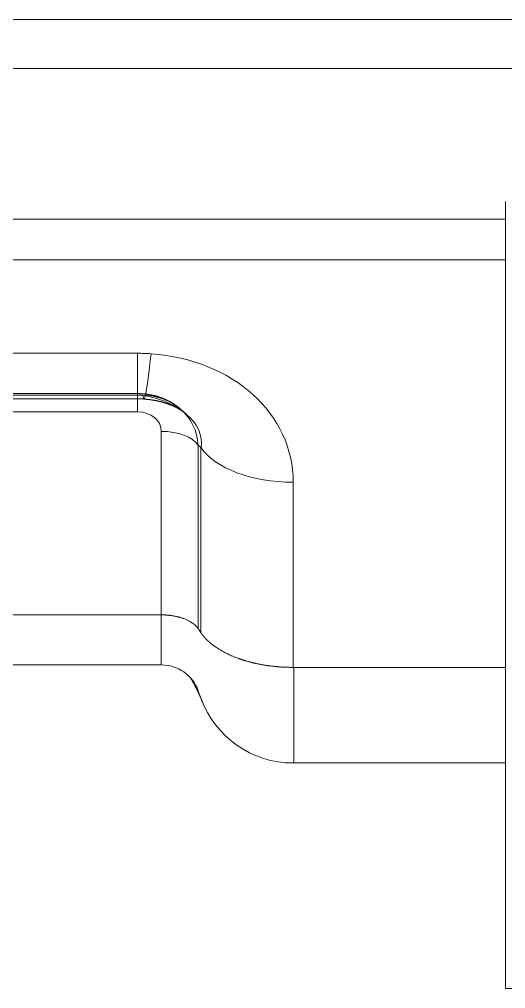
# Model space of a CAD drawing. Header units: millimetres. Extents: x 117382 to 126876, y -1151 to 1280.
# Drawn here: x 125448.31 to 125458.22, y 748.98 to 768.75 of the extents above; entities that cross this region are included whole.
import ezdxf

# ---------------------------------------------------------------- set-up
doc = ezdxf.new("R2010")
doc.units = ezdxf.units.MM
doc.linetypes.add('DASHED', pattern=[0])
doc.layers.add('DIE_P', color=2, linetype='Continuous')
doc.layers.add('TEXT', color=4, linetype='Continuous')

# ---------------------------------------------------------------- blocks, each defined once
blk = doc.blocks.new('*u7589')
at = {"layer": 'DIE_P', "color": 155, "linetype": 'Continuous', "lineweight": 13}
for p, q in [((20.155, 13.06), (-64.026, 13.06)), ((-34.121, 8.988), (-64.735, 8.988)), ((-64.735, 8.156), (-34.121, 8.156)), ((-50.267, 6.254), (-41.622, 6.254)), ((-41.622, 5.431), (-41.622, 6.254)), ((-41.622, 5.06), (-41.622, 5.431)), ((-41.622, 5.06), (-50.267, 5.06)), ((-41.137, 0.921), (-41.137, 4.662)), ((-40.328, 4.331), (-40.385, 4.38)), ((-40.385, 4.38), (-40.385, 0.639)), ((-40.328, 0.554), (-40.328, 4.331)), ((-38.448, 3.626), (-38.448, -0.151)), ((-50.316, 0.921), (-41.137, 0.921)), ((-38.437, -0.151), (-34.121, -0.151))]:
    blk.add_line(p, q, dxfattribs=at)
at = {"layer": 'DIE_P', "color": 11, "linetype": 'Continuous', "lineweight": 13}
blk.add_line((20.093, 13.062), (-63.971, 13.062), dxfattribs=at)
at = {"layer": 'DIE_P', "color": 155, "linetype": 'DASHED', "lineweight": 13}
for p, q in [((-61.735, 12.062), (17.85, 12.062)), ((-41.622, 5.401), (-50.267, 5.401)), ((-41.622, 5.401), (-41.622, 5.431)), ((-40.752, 5.121), (-40.756, 5.125))]:
    blk.add_line(p, q, dxfattribs=at)
at = {"layer": 'DIE_P', "color": 2, "linetype": 'Continuous', "lineweight": 13}
for p, q in [((-34.121, 8.988), (-34.121, 9.348)), ((-34.121, 8.988), (-34.121, 8.156)), ((-34.121, 8.156), (-34.121, -0.151)), ((-41.622, 5.431), (-50.267, 5.431)), ((-40.627, 5.015), (-40.752, 5.121)), ((-49.939, -0.1), (-41.137, -0.1)), ((-34.121, -2.1), (-34.121, -0.151)), ((-40.328, -0.784), (-40.385, -0.627)), ((-38.448, -2.1), (-34.121, -2.1))]:
    blk.add_line(p, q, dxfattribs=at)
at = {"layer": 'DIE_P', "color": 2, "linetype": 'DASHED', "lineweight": 13}
blk.add_line((-50.267, 5.326), (-41.622, 5.326), dxfattribs=at)
at = {"layer": 'DIE_P', "color": 31, "linetype": 'Continuous', "lineweight": 13}
for p in [(-34.121, -2.1), (-5.351, -6.7)]:
    blk.add_line(p, (-34.121, -6.7), dxfattribs=at)
at = {"layer": 'DIE_P', "color": 2, "linetype": 'Continuous', "lineweight": 13}
for centre, radius, start, end in [((-41.137, -0.9), 0.8, 20, 90), ((-38.448, -0.1), 2, 200, 270)]:
    blk.add_arc(centre, radius, start, end, dxfattribs=at)
at = {"layer": 'DIE_P', "color": 155, "linetype": 'Continuous', "lineweight": 13}
for centre, major_axis, ratio, start_param, end_param in [((-41.346, 7.316), (0.145, 1.995), 0.0459, 3.463929, 4.148567), ((-41.96, 3.37), (3.461, 0.738), 0.805675, 6.112964, 7.507997), ((-41.669, 4.623), (0.524, 0.112), 0.805675, 6.112964, 7.595123), ((-41.669, 4.194), (1.159, 0.63), 0.884767, 5.886832, 6.611944), ((-41.96, 4.442), (-1.641, 0.016), 0.606937, 3.045402, 3.770493), ((-41.137, 4.233), (-0.8, 0), 0.535827, 3.490659, 4.712389), ((-38.448, 4.697), (2, 0), 0.535827, 3.490659, 4.712389)]:
    blk.add_ellipse(centre, major_axis=major_axis, ratio=ratio, start_param=start_param, end_param=end_param, dxfattribs=at)
at = {"layer": 'DIE_P', "color": 155, "linetype": 'DASHED', "lineweight": 13}
for centre, major_axis, ratio, start_param, end_param in [((-41.346, 7.316), (0.145, 1.995), 0.0459, 2.867522, 3.463929), ((-41.96, 4.442), (-1.641, 0.016), 0.606937, 3.770492, 4.440435), ((-41.669, 4.194), (1.159, 0.63), 0.884767, 0.335036, 0.998679)]:
    blk.add_ellipse(centre, major_axis=major_axis, ratio=ratio, start_param=start_param, end_param=end_param, dxfattribs=at)
at = {"layer": 'DIE_P', "color": 155, "linetype": 'Continuous', "lineweight": 13}
for points, knots in [([(-41.622, 6.254), (-41.576, 6.254), (-41.53, 6.253), (-41.438, 6.25), (-41.392, 6.247), (-41.346, 6.244)], [0, 0, 0, 0, 0.5, 0.5, 1, 1, 1, 1]), ([(-40.385, 0.638), (-40.386, 0.64), (-40.389, 0.644), (-40.393, 0.65), (-40.398, 0.656), (-40.402, 0.662), (-40.407, 0.668), (-40.412, 0.674), (-40.417, 0.68), (-40.422, 0.686), (-40.428, 0.691), (-40.434, 0.697), (-40.44, 0.703), (-40.446, 0.708), (-40.452, 0.714), (-40.459, 0.72), (-40.465, 0.725), (-40.472, 0.731), (-40.479, 0.737), (-40.487, 0.742), (-40.494, 0.748), (-40.506, 0.756), (-40.522, 0.766), (-40.543, 0.78), (-40.566, 0.793), (-40.591, 0.806), (-40.618, 0.819), (-40.647, 0.831), (-40.675, 0.842), (-40.701, 0.852), (-40.725, 0.86), (-40.749, 0.867), (-40.772, 0.873), (-40.795, 0.879), (-40.818, 0.885), (-40.841, 0.89), (-40.863, 0.894), (-40.885, 0.898), (-40.906, 0.902), (-40.927, 0.905), (-40.948, 0.908), (-40.968, 0.91), (-40.988, 0.912), (-41.006, 0.914), (-41.025, 0.916), (-41.043, 0.917), (-41.06, 0.919), (-41.076, 0.919), (-41.092, 0.92), (-41.108, 0.921), (-41.122, 0.921), (-41.132, 0.921), (-41.137, 0.921)], [0, 0, 0, 0, 0.012813, 0.024433, 0.036368, 0.048468, 0.060647, 0.072851, 0.085063, 0.097352, 0.109726, 0.122187, 0.134724, 0.147318, 0.159973, 0.172693, 0.185484, 0.198357, 0.211324, 0.224392, 0.237522, 0.250718, 0.282645, 0.315868, 0.350316, 0.385973, 0.422913, 0.461047, 0.50049, 0.529721, 0.558205, 0.586071, 0.613259, 0.639695, 0.66542, 0.690469, 0.714841, 0.738537, 0.761554, 0.783892, 0.80555, 0.82653, 0.846853, 0.86652, 0.885529, 0.903877, 0.921562, 0.938583, 0.954937, 0.970626, 0.985647, 1, 1, 1, 1]), ([(-41.137, 0.921), (-41.137, 0.908), (-41.137, 0.882), (-41.137, 0.843), (-41.137, 0.803), (-41.137, 0.763), (-41.137, 0.722), (-41.137, 0.681), (-41.137, 0.64), (-41.137, 0.599), (-41.137, 0.558), (-41.137, 0.517), (-41.137, 0.477), (-41.137, 0.436), (-41.137, 0.396), (-41.137, 0.357), (-41.137, 0.318), (-41.137, 0.28), (-41.137, 0.243), (-41.137, 0.206), (-41.137, 0.178), (-41.137, 0.156), (-41.137, 0.14), (-41.137, 0.126), (-41.137, 0.111), (-41.137, 0.098), (-41.137, 0.085), (-41.137, 0.072), (-41.137, 0.06), (-41.137, 0.049), (-41.137, 0.038), (-41.137, 0.027), (-41.137, 0.017), (-41.137, 0.008), (-41.137, -0.001), (-41.137, -0.009), (-41.137, -0.017), (-41.137, -0.025), (-41.137, -0.032), (-41.137, -0.039), (-41.137, -0.045), (-41.137, -0.051), (-41.137, -0.057), (-41.137, -0.062), (-41.137, -0.067), (-41.137, -0.071), (-41.137, -0.075), (-41.137, -0.079), (-41.137, -0.082), (-41.137, -0.085), (-41.137, -0.088), (-41.137, -0.091), (-41.137, -0.093), (-41.137, -0.095), (-41.137, -0.096), (-41.137, -0.098), (-41.137, -0.099), (-41.137, -0.099), (-41.137, -0.1), (-41.137, -0.1), (-41.137, -0.1), (-41.137, -0.1)], [0, 0, 0, 0, 0.020943, 0.042536, 0.064729, 0.087561, 0.110987, 0.134997, 0.159631, 0.184873, 0.210714, 0.237145, 0.264164, 0.29182, 0.320107, 0.349012, 0.378523, 0.408683, 0.439525, 0.471041, 0.503223, 0.518539, 0.533708, 0.548731, 0.563606, 0.578332, 0.592909, 0.607336, 0.621612, 0.635738, 0.649727, 0.66358, 0.677297, 0.690876, 0.704317, 0.717622, 0.73079, 0.743819, 0.756709, 0.769461, 0.782084, 0.794576, 0.806935, 0.81916, 0.831249, 0.843208, 0.855033, 0.866725, 0.878282, 0.889703, 0.900991, 0.912149, 0.923175, 0.934067, 0.944823, 0.95544, 0.96592, 0.976265, 0.986474, 0.996545, 1, 1, 1, 1]), ([(-40.327, 0.553), (-40.328, 0.554), (-40.328, 0.555), (-40.329, 0.556), (-40.33, 0.558), (-40.332, 0.56), (-40.333, 0.562), (-40.334, 0.563), (-40.334, 0.564), (-40.336, 0.566), (-40.337, 0.567), (-40.339, 0.571), (-40.341, 0.573), (-40.343, 0.577), (-40.344, 0.579), (-40.347, 0.582), (-40.348, 0.584), (-40.351, 0.589), (-40.354, 0.592), (-40.357, 0.598), (-40.359, 0.6), (-40.361, 0.604), (-40.364, 0.608), (-40.366, 0.611), (-40.367, 0.613), (-40.368, 0.614), (-40.369, 0.615), (-40.37, 0.616), (-40.372, 0.62), (-40.375, 0.623), (-40.379, 0.629), (-40.379, 0.63), (-40.381, 0.632), (-40.382, 0.635), (-40.384, 0.637), (-40.385, 0.638)], [0, 0, 0, 0, 0.015625, 0.015625, 0.03125, 0.0625, 0.09375, 0.09375, 0.125, 0.125, 0.1875, 0.1875, 0.25, 0.25, 0.3125, 0.3125, 0.375, 0.375, 0.5, 0.5, 0.5625, 0.5625, 0.625, 0.6875, 0.6875, 0.71875, 0.71875, 0.75, 0.75, 0.875, 0.875, 0.90625, 0.90625, 0.9375, 1, 1, 1, 1]), ([(-38.45, -0.151), (-38.457, -0.151), (-38.473, -0.151), (-38.497, -0.151), (-38.523, -0.15), (-38.547, -0.149), (-38.572, -0.149), (-38.596, -0.148), (-38.621, -0.147), (-38.645, -0.146), (-38.67, -0.144), (-38.694, -0.143), (-38.718, -0.141), (-38.743, -0.139), (-38.767, -0.137), (-38.791, -0.135), (-38.815, -0.133), (-38.839, -0.13), (-38.862, -0.128), (-38.886, -0.125), (-38.91, -0.122), (-38.933, -0.119), (-38.956, -0.116), (-38.979, -0.113), (-39.002, -0.109), (-39.025, -0.105), (-39.048, -0.102), (-39.071, -0.098), (-39.094, -0.094), (-39.116, -0.09), (-39.138, -0.085), (-39.161, -0.081), (-39.183, -0.076), (-39.205, -0.071), (-39.227, -0.067), (-39.248, -0.062), (-39.27, -0.056), (-39.291, -0.051), (-39.312, -0.046), (-39.334, -0.04), (-39.355, -0.035), (-39.375, -0.029), (-39.396, -0.023), (-39.417, -0.017), (-39.437, -0.011), (-39.457, -0.004), (-39.478, 0.002), (-39.497, 0.009), (-39.517, 0.015), (-39.537, 0.022), (-39.557, 0.029), (-39.576, 0.036), (-39.626, 0.054), (-39.701, 0.085), (-39.794, 0.127), (-39.872, 0.168), (-39.937, 0.205), (-39.99, 0.238), (-40.023, 0.26), (-40.04, 0.272), (-40.046, 0.276), (-40.051, 0.28), (-40.057, 0.284), (-40.062, 0.288), (-40.068, 0.292), (-40.073, 0.296), (-40.078, 0.3), (-40.084, 0.304), (-40.089, 0.308), (-40.094, 0.312), (-40.099, 0.316), (-40.104, 0.32), (-40.109, 0.324), (-40.114, 0.328), (-40.119, 0.332), (-40.124, 0.336), (-40.129, 0.34), (-40.134, 0.344), (-40.139, 0.348), (-40.144, 0.352), (-40.149, 0.357), (-40.154, 0.361), (-40.158, 0.365), (-40.163, 0.369), (-40.168, 0.373), (-40.172, 0.377), (-40.177, 0.382), (-40.181, 0.386), (-40.186, 0.39), (-40.19, 0.394), (-40.195, 0.398), (-40.199, 0.403), (-40.203, 0.407), (-40.208, 0.411), (-40.212, 0.415), (-40.216, 0.42), (-40.22, 0.424), (-40.224, 0.428), (-40.229, 0.432), (-40.233, 0.437), (-40.237, 0.441), (-40.241, 0.445), (-40.245, 0.45), (-40.248, 0.454), (-40.252, 0.458), (-40.256, 0.462), (-40.26, 0.467), (-40.264, 0.471), (-40.267, 0.475), (-40.271, 0.48), (-40.275, 0.484), (-40.278, 0.488), (-40.282, 0.493), (-40.285, 0.497), (-40.289, 0.501), (-40.292, 0.506), (-40.295, 0.51), (-40.299, 0.514), (-40.302, 0.519), (-40.305, 0.523), (-40.309, 0.528), (-40.312, 0.532), (-40.315, 0.536), (-40.319, 0.541), (-40.322, 0.545), (-40.325, 0.55), (-40.326, 0.552), (-40.327, 0.553)], [0, 0, 0, 0, 0.008558, 0.019886, 0.030163, 0.039921, 0.049967, 0.0601, 0.070246, 0.080352, 0.09042, 0.100457, 0.110482, 0.120496, 0.130499, 0.140488, 0.150464, 0.160425, 0.170366, 0.180284, 0.190178, 0.200049, 0.209895, 0.219717, 0.229527, 0.239329, 0.249122, 0.258904, 0.268674, 0.278431, 0.288174, 0.297902, 0.307614, 0.317308, 0.326983, 0.33664, 0.34629, 0.355935, 0.365576, 0.375211, 0.38484, 0.394462, 0.404075, 0.41368, 0.423275, 0.432859, 0.442432, 0.451997, 0.46157, 0.471152, 0.480741, 0.490336, 0.499935, 0.555731, 0.605712, 0.650157, 0.689061, 0.722393, 0.750234, 0.753985, 0.757735, 0.761483, 0.765228, 0.768971, 0.772712, 0.77645, 0.780187, 0.783923, 0.787657, 0.791391, 0.795124, 0.798856, 0.802587, 0.806318, 0.810049, 0.813779, 0.817509, 0.82124, 0.82497, 0.8287, 0.832429, 0.836154, 0.839875, 0.843592, 0.847307, 0.851018, 0.854727, 0.858433, 0.862135, 0.865834, 0.869529, 0.873221, 0.87691, 0.880598, 0.884283, 0.887966, 0.891644, 0.895317, 0.898984, 0.902645, 0.906301, 0.909952, 0.913596, 0.917236, 0.920876, 0.924515, 0.928152, 0.931788, 0.935419, 0.939046, 0.942667, 0.946283, 0.949897, 0.953508, 0.957115, 0.960714, 0.964303, 0.967892, 0.971502, 0.975133, 0.978783, 0.982457, 0.986163, 0.9899, 0.99366, 0.997214, 1, 1, 1, 1]), ([(-38.435, -2.1), (-38.435, -2.1), (-38.435, -2.1), (-38.436, -2.099), (-38.436, -2.098), (-38.436, -2.096), (-38.436, -2.093), (-38.436, -2.09), (-38.436, -2.086), (-38.436, -2.081), (-38.436, -2.076), (-38.436, -2.071), (-38.436, -2.064), (-38.436, -2.058), (-38.436, -2.05), (-38.437, -2.042), (-38.437, -2.033), (-38.437, -2.024), (-38.437, -2.014), (-38.437, -2.004), (-38.437, -1.992), (-38.437, -1.981), (-38.437, -1.951), (-38.436, -1.897), (-38.438, -1.808), (-38.438, -1.703), (-38.437, -1.583), (-38.437, -1.449), (-38.437, -1.301), (-38.437, -1.139), (-38.438, -1.002), (-38.437, -0.897), (-38.437, -0.827), (-38.437, -0.751), (-38.437, -0.667), (-38.437, -0.596), (-38.437, -0.54), (-38.437, -0.503), (-38.437, -0.468), (-38.437, -0.434), (-38.437, -0.402), (-38.437, -0.371), (-38.437, -0.341), (-38.437, -0.314), (-38.437, -0.288), (-38.437, -0.263), (-38.437, -0.24), (-38.437, -0.219), (-38.436, -0.2), (-38.436, -0.182), (-38.436, -0.166), (-38.436, -0.156), (-38.436, -0.151)], [0, 0, 0, 0, 0.011807, 0.023613, 0.035426, 0.047251, 0.059091, 0.070948, 0.082817, 0.094697, 0.106589, 0.118493, 0.130411, 0.142337, 0.154271, 0.166214, 0.178167, 0.190129, 0.202097, 0.21407, 0.22605, 0.238037, 0.250032, 0.312573, 0.375106, 0.437591, 0.500007, 0.562238, 0.624665, 0.687263, 0.749982, 0.77164, 0.794972, 0.819981, 0.846659, 0.874988, 0.886639, 0.897772, 0.90839, 0.918494, 0.928083, 0.937159, 0.945725, 0.953782, 0.961329, 0.968367, 0.974896, 0.980918, 0.986438, 0.991458, 0.995979, 1, 1, 1, 1])]:
    blk.add_open_spline(points, degree=3, knots=knots, dxfattribs=at)
at = {"layer": 'DIE_P', "color": 2, "linetype": 'Continuous', "lineweight": 13}
for points, knots in [([(-40.752, 5.121), (-40.753, 5.122), (-40.757, 5.125), (-40.765, 5.132), (-40.776, 5.141), (-40.788, 5.151), (-40.799, 5.16), (-40.811, 5.169), (-40.823, 5.178), (-40.835, 5.186), (-40.848, 5.195), (-40.86, 5.203), (-40.872, 5.212), (-40.885, 5.22), (-40.897, 5.228), (-40.91, 5.236), (-40.923, 5.244), (-40.936, 5.251), (-40.949, 5.259), (-40.962, 5.266), (-40.976, 5.273), (-40.989, 5.28), (-41.003, 5.287), (-41.016, 5.294), (-41.03, 5.3), (-41.044, 5.307), (-41.057, 5.313), (-41.071, 5.319), (-41.085, 5.325), (-41.099, 5.331), (-41.114, 5.337), (-41.128, 5.342), (-41.142, 5.348), (-41.157, 5.353), (-41.171, 5.358), (-41.186, 5.363), (-41.2, 5.367), (-41.215, 5.372), (-41.23, 5.376), (-41.245, 5.381), (-41.26, 5.385), (-41.275, 5.388), (-41.29, 5.392), (-41.305, 5.396), (-41.32, 5.399), (-41.335, 5.402), (-41.35, 5.405), (-41.366, 5.408), (-41.381, 5.411), (-41.397, 5.414), (-41.412, 5.416), (-41.427, 5.418), (-41.443, 5.42), (-41.458, 5.422), (-41.474, 5.424), (-41.49, 5.425), (-41.505, 5.427), (-41.521, 5.428), (-41.537, 5.429), (-41.552, 5.43), (-41.568, 5.43), (-41.584, 5.431), (-41.6, 5.431), (-41.612, 5.431), (-41.62, 5.431), (-41.622, 5.431)], [0, 0, 0, 0, 0.001511, 0.017318, 0.033139, 0.048973, 0.064822, 0.080686, 0.096564, 0.112457, 0.128365, 0.144288, 0.160226, 0.176179, 0.192148, 0.208132, 0.224132, 0.240147, 0.256178, 0.272225, 0.288288, 0.304366, 0.320461, 0.336571, 0.352697, 0.36884, 0.384998, 0.401172, 0.417362, 0.433568, 0.44979, 0.466027, 0.482281, 0.49855, 0.514835, 0.531135, 0.547451, 0.563783, 0.58013, 0.596492, 0.612869, 0.629262, 0.645669, 0.662091, 0.678528, 0.69498, 0.711447, 0.727927, 0.744422, 0.760932, 0.777455, 0.793992, 0.810543, 0.827108, 0.843686, 0.860278, 0.876882, 0.8935, 0.910131, 0.926774, 0.94343, 0.960098, 0.976779, 0.993472, 1, 1, 1, 1]), ([(-40.532, -0.376), (-40.532, -0.376), (-40.533, -0.376), (-40.533, -0.375), (-40.534, -0.374), (-40.535, -0.373), (-40.535, -0.373), (-40.536, -0.372), (-40.536, -0.371), (-40.537, -0.371), (-40.538, -0.37), (-40.538, -0.37), (-40.538, -0.369), (-40.539, -0.369), (-40.539, -0.369), (-40.539, -0.368), (-40.539, -0.368), (-40.54, -0.368), (-40.54, -0.368), (-40.54, -0.367), (-40.541, -0.367), (-40.541, -0.366), (-40.541, -0.366), (-40.542, -0.365), (-40.542, -0.365), (-40.543, -0.365), (-40.543, -0.364), (-40.543, -0.364), (-40.543, -0.364), (-40.543, -0.364), (-40.543, -0.364), (-40.544, -0.363), (-40.544, -0.363), (-40.544, -0.363), (-40.544, -0.363), (-40.544, -0.363), (-40.544, -0.363), (-40.545, -0.362), (-40.545, -0.362), (-40.545, -0.362), (-40.545, -0.362), (-40.546, -0.361), (-40.546, -0.361), (-40.546, -0.36), (-40.547, -0.36), (-40.547, -0.36), (-40.547, -0.36), (-40.547, -0.36), (-40.547, -0.36), (-40.547, -0.36), (-40.547, -0.36), (-40.547, -0.359), (-40.547, -0.359), (-40.547, -0.359), (-40.547, -0.359), (-40.547, -0.359), (-40.547, -0.359), (-40.547, -0.359), (-40.547, -0.359), (-40.547, -0.359), (-40.547, -0.359), (-40.547, -0.359), (-40.547, -0.359)], [0, 0, 0, 0, 0.002185, 0.008601, 0.015398, 0.025413, 0.036858, 0.049214, 0.069526, 0.090931, 0.113453, 0.13711, 0.161524, 0.184044, 0.200049, 0.214564, 0.227586, 0.239204, 0.251877, 0.266701, 0.283682, 0.302827, 0.324142, 0.344931, 0.362626, 0.377257, 0.385372, 0.392105, 0.399739, 0.40971, 0.422035, 0.436045, 0.449068, 0.463804, 0.47646, 0.48796, 0.499741, 0.511824, 0.524447, 0.537796, 0.575763, 0.61362, 0.747783, 0.765587, 0.784522, 0.805058, 0.81822, 0.831684, 0.843279, 0.852834, 0.865063, 0.876279, 0.887231, 0.898646, 0.911289, 0.924022, 0.938487, 0.95432, 0.969973, 0.983608, 0.995568, 1, 1, 1, 1]), ([(-40.31, -0.832), (-40.31, -0.832), (-40.309, -0.833), (-40.309, -0.834), (-40.308, -0.836), (-40.307, -0.838), (-40.306, -0.84), (-40.306, -0.842), (-40.305, -0.844), (-40.304, -0.846), (-40.303, -0.848), (-40.302, -0.85), (-40.302, -0.851), (-40.301, -0.853), (-40.3, -0.855), (-40.299, -0.858), (-40.298, -0.86), (-40.297, -0.863), (-40.296, -0.865), (-40.295, -0.867), (-40.295, -0.868), (-40.295, -0.868)], [0, 0, 0, 0, 0.000368, 0.088587, 0.148014, 0.202459, 0.260027, 0.321004, 0.383666, 0.443894, 0.499074, 0.54543, 0.590251, 0.637134, 0.692804, 0.759159, 0.825169, 0.884525, 0.9391, 0.992426, 1, 1, 1, 1])]:
    blk.add_open_spline(points, degree=3, knots=knots, dxfattribs=at)
at = {"layer": 'DIE_P', "color": 155, "linetype": 'DASHED', "lineweight": 13}
blk.add_open_spline([(-41.51, 5.397), (-41.547, 5.4), (-41.584, 5.401), (-41.622, 5.401)], degree=3, dxfattribs=at)
at = {"layer": 'DIE_P', "color": 2, "linetype": 'DASHED', "lineweight": 13}
for points, knots in [([(-41.622, 5.326), (-41.619, 5.326), (-41.612, 5.326), (-41.6, 5.326), (-41.586, 5.325), (-41.572, 5.325), (-41.558, 5.325), (-41.544, 5.324), (-41.53, 5.323), (-41.516, 5.323), (-41.503, 5.322), (-41.495, 5.321), (-41.491, 5.321)], [0, 0, 0, 0, 0.057616, 0.164465, 0.271304, 0.378185, 0.485159, 0.592291, 0.699345, 0.805479, 0.911618, 1, 1, 1, 1]), ([(-41.491, 5.321), (-41.488, 5.321), (-41.481, 5.32), (-41.469, 5.319), (-41.453, 5.318), (-41.438, 5.316), (-41.423, 5.315), (-41.408, 5.313), (-41.393, 5.312), (-41.378, 5.31), (-41.363, 5.308), (-41.349, 5.306), (-41.334, 5.304), (-41.32, 5.301), (-41.305, 5.299), (-41.291, 5.297), (-41.277, 5.294), (-41.263, 5.292), (-41.249, 5.289), (-41.235, 5.286), (-41.221, 5.283), (-41.208, 5.28), (-41.194, 5.277), (-41.181, 5.274), (-41.168, 5.271), (-41.154, 5.268), (-41.141, 5.264), (-41.128, 5.261), (-41.116, 5.258), (-41.103, 5.254), (-41.09, 5.25), (-41.078, 5.247), (-41.065, 5.243), (-41.053, 5.239), (-41.041, 5.235), (-41.029, 5.231), (-41.017, 5.227), (-41.006, 5.223), (-40.994, 5.219), (-40.983, 5.215), (-40.971, 5.211), (-40.96, 5.206), (-40.949, 5.202), (-40.938, 5.198), (-40.927, 5.193), (-40.916, 5.189), (-40.906, 5.184), (-40.896, 5.179), (-40.885, 5.175), (-40.875, 5.17), (-40.865, 5.165), (-40.855, 5.161), (-40.845, 5.156), (-40.836, 5.151), (-40.826, 5.146), (-40.817, 5.141), (-40.808, 5.137), (-40.799, 5.132), (-40.79, 5.127), (-40.781, 5.122), (-40.772, 5.117), (-40.764, 5.112), (-40.755, 5.107), (-40.747, 5.101), (-40.739, 5.096), (-40.731, 5.091), (-40.723, 5.086), (-40.715, 5.081), (-40.707, 5.076), (-40.7, 5.071), (-40.692, 5.066), (-40.685, 5.06), (-40.678, 5.055), (-40.671, 5.05), (-40.664, 5.045), (-40.657, 5.04), (-40.651, 5.035), (-40.644, 5.029), (-40.638, 5.024), (-40.632, 5.019), (-40.629, 5.017), (-40.627, 5.015)], [0, 0, 0, 0, 0.006285, 0.02052, 0.0347, 0.048827, 0.062902, 0.076925, 0.090895, 0.104813, 0.118679, 0.132494, 0.146256, 0.159967, 0.173626, 0.187234, 0.200791, 0.214298, 0.227755, 0.241162, 0.254519, 0.267828, 0.281088, 0.2943, 0.307465, 0.320583, 0.333655, 0.346681, 0.359663, 0.3726, 0.385494, 0.398345, 0.411154, 0.423922, 0.436651, 0.44934, 0.461992, 0.474606, 0.487184, 0.499727, 0.512237, 0.524714, 0.537159, 0.549575, 0.561962, 0.574322, 0.586655, 0.598964, 0.61125, 0.623515, 0.635759, 0.647986, 0.660196, 0.672391, 0.684573, 0.696743, 0.708905, 0.721059, 0.733208, 0.745353, 0.757497, 0.769642, 0.78179, 0.793942, 0.806101, 0.81827, 0.83045, 0.842645, 0.854857, 0.867089, 0.879343, 0.891623, 0.90393, 0.916269, 0.928642, 0.941052, 0.953503, 0.965998, 0.978541, 0.991134, 1, 1, 1, 1]), ([(-40.547, -0.359), (-40.547, -0.359), (-40.547, -0.359), (-40.547, -0.359), (-40.547, -0.359), (-40.547, -0.359), (-40.547, -0.359), (-40.547, -0.359), (-40.547, -0.359), (-40.547, -0.359), (-40.547, -0.359), (-40.547, -0.359), (-40.547, -0.359), (-40.547, -0.359), (-40.547, -0.359), (-40.547, -0.359), (-40.547, -0.36), (-40.547, -0.36), (-40.547, -0.36), (-40.547, -0.36), (-40.547, -0.36), (-40.547, -0.36), (-40.547, -0.36), (-40.547, -0.36), (-40.547, -0.36), (-40.547, -0.36), (-40.546, -0.36), (-40.546, -0.36), (-40.546, -0.36), (-40.546, -0.36), (-40.546, -0.36), (-40.546, -0.361), (-40.546, -0.361), (-40.546, -0.361), (-40.546, -0.361), (-40.546, -0.361), (-40.545, -0.362), (-40.545, -0.362), (-40.545, -0.362), (-40.545, -0.362), (-40.545, -0.363), (-40.544, -0.363), (-40.544, -0.363), (-40.544, -0.364), (-40.544, -0.364), (-40.543, -0.364), (-40.543, -0.364), (-40.543, -0.365), (-40.543, -0.365), (-40.543, -0.365), (-40.542, -0.366), (-40.542, -0.366), (-40.542, -0.366), (-40.542, -0.366), (-40.542, -0.367), (-40.541, -0.367), (-40.541, -0.367), (-40.541, -0.368), (-40.541, -0.368), (-40.54, -0.368), (-40.54, -0.369), (-40.54, -0.369), (-40.54, -0.369), (-40.539, -0.37), (-40.539, -0.371), (-40.538, -0.371), (-40.538, -0.372), (-40.537, -0.373), (-40.536, -0.374), (-40.535, -0.375), (-40.535, -0.376), (-40.534, -0.377), (-40.534, -0.378), (-40.533, -0.378), (-40.533, -0.379), (-40.533, -0.379), (-40.533, -0.379), (-40.532, -0.38), (-40.532, -0.381), (-40.531, -0.381), (-40.531, -0.382), (-40.531, -0.382), (-40.53, -0.383), (-40.53, -0.383), (-40.53, -0.384), (-40.53, -0.384), (-40.529, -0.385), (-40.529, -0.386), (-40.528, -0.387), (-40.527, -0.388), (-40.526, -0.389), (-40.526, -0.39), (-40.525, -0.391), (-40.524, -0.393), (-40.523, -0.394), (-40.523, -0.395), (-40.522, -0.396), (-40.522, -0.397), (-40.521, -0.398), (-40.52, -0.399), (-40.519, -0.4), (-40.519, -0.401), (-40.518, -0.402), (-40.517, -0.403), (-40.517, -0.404), (-40.516, -0.405), (-40.516, -0.406), (-40.515, -0.408), (-40.514, -0.409), (-40.513, -0.411), (-40.512, -0.413), (-40.51, -0.415), (-40.509, -0.417), (-40.507, -0.421), (-40.505, -0.424), (-40.503, -0.427), (-40.502, -0.43), (-40.5, -0.432), (-40.499, -0.434), (-40.498, -0.435), (-40.498, -0.437), (-40.497, -0.438), (-40.496, -0.44), (-40.494, -0.442), (-40.493, -0.444), (-40.492, -0.447), (-40.491, -0.449), (-40.49, -0.45), (-40.489, -0.452), (-40.489, -0.453), (-40.488, -0.454), (-40.487, -0.456), (-40.486, -0.458), (-40.484, -0.461), (-40.482, -0.465), (-40.479, -0.47), (-40.476, -0.476), (-40.473, -0.481), (-40.471, -0.485), (-40.469, -0.489), (-40.467, -0.492), (-40.466, -0.495), (-40.464, -0.498), (-40.464, -0.499), (-40.463, -0.501), (-40.462, -0.502), (-40.462, -0.503), (-40.461, -0.505), (-40.46, -0.507), (-40.458, -0.509), (-40.457, -0.513), (-40.455, -0.516), (-40.453, -0.519), (-40.452, -0.521), (-40.451, -0.524), (-40.45, -0.526), (-40.449, -0.528), (-40.448, -0.53), (-40.447, -0.532), (-40.446, -0.534), (-40.445, -0.536), (-40.444, -0.538), (-40.443, -0.54), (-40.441, -0.543), (-40.44, -0.545), (-40.439, -0.547), (-40.438, -0.55), (-40.436, -0.554), (-40.434, -0.558), (-40.431, -0.563), (-40.429, -0.568), (-40.427, -0.572), (-40.425, -0.576), (-40.423, -0.579), (-40.422, -0.582), (-40.421, -0.584), (-40.42, -0.586), (-40.419, -0.589), (-40.417, -0.592), (-40.416, -0.595), (-40.414, -0.597), (-40.413, -0.6), (-40.412, -0.602), (-40.411, -0.604), (-40.41, -0.607), (-40.408, -0.61), (-40.407, -0.613), (-40.406, -0.616), (-40.405, -0.618), (-40.404, -0.619), (-40.403, -0.621), (-40.402, -0.622), (-40.402, -0.623), (-40.401, -0.624), (-40.401, -0.626), (-40.4, -0.627), (-40.399, -0.629), (-40.398, -0.632), (-40.396, -0.636), (-40.394, -0.641), (-40.392, -0.645), (-40.39, -0.649), (-40.388, -0.652), (-40.387, -0.655), (-40.385, -0.658), (-40.384, -0.661), (-40.382, -0.665), (-40.381, -0.668), (-40.379, -0.671), (-40.378, -0.674), (-40.376, -0.677), (-40.375, -0.679), (-40.374, -0.682), (-40.374, -0.683), (-40.373, -0.685), (-40.372, -0.687), (-40.371, -0.688), (-40.37, -0.69), (-40.37, -0.692), (-40.369, -0.694), (-40.367, -0.697), (-40.365, -0.702), (-40.362, -0.708), (-40.36, -0.713), (-40.358, -0.718), (-40.355, -0.723), (-40.353, -0.727), (-40.352, -0.731), (-40.35, -0.734), (-40.349, -0.737), (-40.348, -0.74), (-40.347, -0.741), (-40.347, -0.742), (-40.346, -0.743), (-40.346, -0.745), (-40.345, -0.746), (-40.344, -0.747), (-40.344, -0.748), (-40.343, -0.75), (-40.342, -0.751), (-40.342, -0.753), (-40.341, -0.755), (-40.34, -0.756), (-40.34, -0.757), (-40.339, -0.758), (-40.339, -0.759), (-40.339, -0.76), (-40.338, -0.761), (-40.338, -0.762), (-40.337, -0.764), (-40.337, -0.765), (-40.336, -0.766), (-40.336, -0.766), (-40.336, -0.767), (-40.335, -0.768), (-40.335, -0.768), (-40.335, -0.768), (-40.335, -0.769), (-40.335, -0.769), (-40.334, -0.77), (-40.334, -0.77), (-40.334, -0.771), (-40.334, -0.771), (-40.333, -0.772), (-40.333, -0.773), (-40.333, -0.773), (-40.333, -0.774), (-40.332, -0.775), (-40.332, -0.775), (-40.332, -0.776), (-40.332, -0.777), (-40.331, -0.777), (-40.331, -0.778), (-40.331, -0.778), (-40.331, -0.779), (-40.33, -0.78), (-40.33, -0.781), (-40.33, -0.781), (-40.329, -0.782), (-40.329, -0.783), (-40.329, -0.784), (-40.328, -0.785), (-40.328, -0.785), (-40.328, -0.786), (-40.327, -0.787), (-40.327, -0.787), (-40.327, -0.788), (-40.326, -0.789), (-40.326, -0.789), (-40.326, -0.79), (-40.326, -0.791), (-40.325, -0.791), (-40.325, -0.792), (-40.325, -0.792), (-40.325, -0.792), (-40.325, -0.793), (-40.325, -0.793), (-40.325, -0.793), (-40.325, -0.793), (-40.325, -0.793), (-40.324, -0.794), (-40.324, -0.794), (-40.324, -0.794), (-40.324, -0.795), (-40.324, -0.795), (-40.324, -0.795), (-40.324, -0.795), (-40.324, -0.795), (-40.324, -0.796), (-40.324, -0.796), (-40.324, -0.796), (-40.324, -0.796), (-40.323, -0.796), (-40.323, -0.797), (-40.323, -0.797), (-40.323, -0.798), (-40.323, -0.798), (-40.322, -0.799), (-40.322, -0.8), (-40.322, -0.801), (-40.321, -0.801), (-40.321, -0.802), (-40.321, -0.803), (-40.321, -0.803), (-40.32, -0.804), (-40.32, -0.805), (-40.32, -0.806), (-40.319, -0.808), (-40.318, -0.809), (-40.318, -0.811), (-40.317, -0.812), (-40.317, -0.814), (-40.316, -0.816), (-40.315, -0.818), (-40.314, -0.82), (-40.314, -0.822), (-40.313, -0.824), (-40.312, -0.826), (-40.311, -0.829), (-40.31, -0.831), (-40.31, -0.832)], [0, 0, 0, 0, 0.001144, 0.003162, 0.005228, 0.007458, 0.010197, 0.01272, 0.015034, 0.01699, 0.01863, 0.02016, 0.021606, 0.023126, 0.025094, 0.027657, 0.030324, 0.03265, 0.034646, 0.036316, 0.037757, 0.039303, 0.041227, 0.04349, 0.045553, 0.04725, 0.048736, 0.050071, 0.051164, 0.052324, 0.053898, 0.055896, 0.058176, 0.060357, 0.064467, 0.067908, 0.070724, 0.073318, 0.075928, 0.078833, 0.082426, 0.085322, 0.088216, 0.091009, 0.093425, 0.095517, 0.097498, 0.099598, 0.101759, 0.10421, 0.106744, 0.108906, 0.110712, 0.112366, 0.114011, 0.11575, 0.117898, 0.120405, 0.122581, 0.124432, 0.126041, 0.127668, 0.129475, 0.131733, 0.136004, 0.138944, 0.14341, 0.147506, 0.150831, 0.155397, 0.158575, 0.162494, 0.164151, 0.165401, 0.166439, 0.167648, 0.169042, 0.17119, 0.173338, 0.174878, 0.17597, 0.177423, 0.179154, 0.1806, 0.181654, 0.18262, 0.183821, 0.186649, 0.19015, 0.192703, 0.194864, 0.19838, 0.201411, 0.204064, 0.206121, 0.208202, 0.210347, 0.212588, 0.214999, 0.217311, 0.219129, 0.220838, 0.222975, 0.225271, 0.227122, 0.228686, 0.230659, 0.233043, 0.236024, 0.238684, 0.241425, 0.244359, 0.249007, 0.254149, 0.25923, 0.2643, 0.26746, 0.270247, 0.272611, 0.274771, 0.276866, 0.278811, 0.28113, 0.283845, 0.286969, 0.289668, 0.292107, 0.294166, 0.295836, 0.297547, 0.299194, 0.301198, 0.303568, 0.306312, 0.311824, 0.317685, 0.323898, 0.330475, 0.334801, 0.339191, 0.343121, 0.346483, 0.349255, 0.351104, 0.352524, 0.353627, 0.354916, 0.356456, 0.358248, 0.361585, 0.365545, 0.370092, 0.372351, 0.374737, 0.377249, 0.379834, 0.382042, 0.383775, 0.385936, 0.388251, 0.390759, 0.393141, 0.395629, 0.398225, 0.400929, 0.403527, 0.405743, 0.409789, 0.414798, 0.420287, 0.425838, 0.431333, 0.435145, 0.438574, 0.441665, 0.443771, 0.446333, 0.449129, 0.451966, 0.456011, 0.459046, 0.461205, 0.463743, 0.466737, 0.469932, 0.473507, 0.477462, 0.479972, 0.482554, 0.484778, 0.48656, 0.488104, 0.489247, 0.49048, 0.491819, 0.493266, 0.49482, 0.499503, 0.504679, 0.510272, 0.51561, 0.52048, 0.524745, 0.528659, 0.532688, 0.53687, 0.540942, 0.545085, 0.549113, 0.553049, 0.556919, 0.560746, 0.564473, 0.566967, 0.569406, 0.571793, 0.574127, 0.576586, 0.579575, 0.583115, 0.587202, 0.597152, 0.606567, 0.615459, 0.62384, 0.631721, 0.639115, 0.645731, 0.651926, 0.657672, 0.662824, 0.665411, 0.668015, 0.670637, 0.673276, 0.676004, 0.679175, 0.682274, 0.685729, 0.689535, 0.693688, 0.69795, 0.700934, 0.70358, 0.70608, 0.708783, 0.711694, 0.715586, 0.719727, 0.724228, 0.729345, 0.73285, 0.736104, 0.738945, 0.741375, 0.743397, 0.745196, 0.746858, 0.748861, 0.751204, 0.753888, 0.756908, 0.759968, 0.762893, 0.766393, 0.76994, 0.773632, 0.777302, 0.780566, 0.78297, 0.785567, 0.788665, 0.792257, 0.795771, 0.79885, 0.801369, 0.803963, 0.806992, 0.810347, 0.813545, 0.818284, 0.822463, 0.826084, 0.829197, 0.832379, 0.835789, 0.839427, 0.842961, 0.846597, 0.850148, 0.853616, 0.857368, 0.861612, 0.864773, 0.867578, 0.869928, 0.871824, 0.873516, 0.875538, 0.877907, 0.880914, 0.884334, 0.888052, 0.89203, 0.896117, 0.898418, 0.90049, 0.902333, 0.903948, 0.905335, 0.906496, 0.907826, 0.909579, 0.912383, 0.915862, 0.920007, 0.9241, 0.927727, 0.930921, 0.933632, 0.93596, 0.9382, 0.94037, 0.942468, 0.944495, 0.946448, 0.950305, 0.954068, 0.957837, 0.960779, 0.964249, 0.968324, 0.972235, 0.975827, 0.97941, 0.983161, 0.986778, 0.990958, 0.995538, 1, 1, 1, 1])]:
    blk.add_open_spline(points, degree=3, knots=knots, dxfattribs=at)
at = {"layer": 'DIE_P', "color": 155, "linetype": 'Continuous', "lineweight": 13}
blk.add_open_spline([(-38.448, -0.151), (-38.437, -0.151)], degree=1, dxfattribs=at)

msp = doc.modelspace()

# ---------------------------------------------------------------- block references
at = {"layer": 'TEXT', "lineweight": 5}
msp.add_blockref('*u7589', (125492.337, 755.684), dxfattribs=at)

doc.saveas('drawing.dxf')
